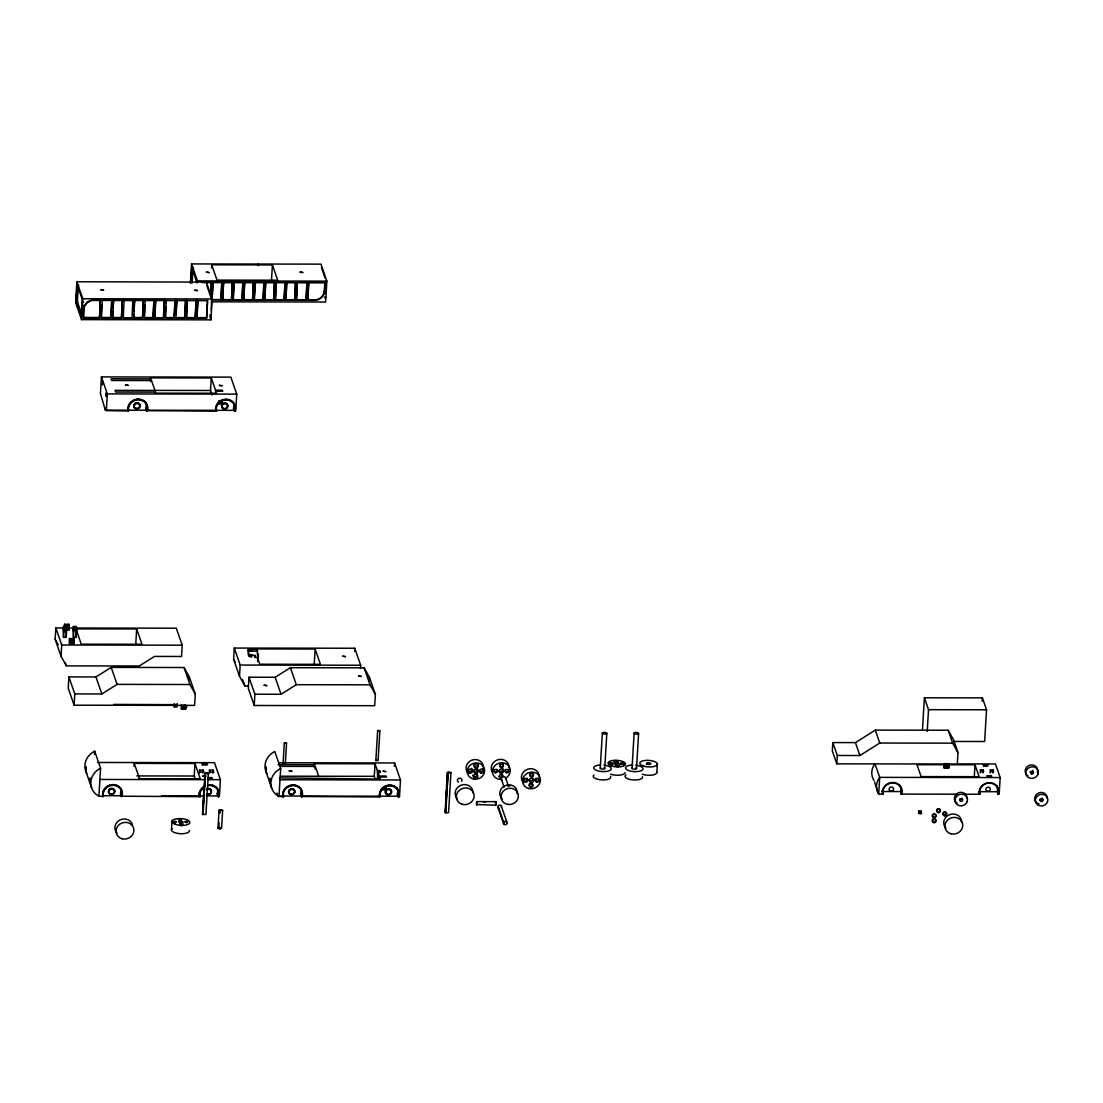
<?xml version="1.0" encoding="UTF-8"?>
<svg xmlns="http://www.w3.org/2000/svg" width="1103" height="1103" viewBox="0 0 1103 1103"><rect width="100%" height="100%" fill="white"/><g stroke="black" fill="none" stroke-linecap="round" stroke-linejoin="round"><path stroke-width="1.5" d="M63.905 629.62C63.712 623.002 62.14 637.244 66.58 629.165C66.083 624.27 65.987 634.487 66.58 629.634M73.556 627.635L73.543 631.206L73.611 627.635L76.355 627.759L76.231 631.206L76.355 627.759M102.482 383.775C101.959 375.172 101.848 391.386 102.593 381.735M174.426 704.197L174.205 705.755L173.916 704.21M177.004 705.396L177.1 704.197M76.135 299.147L76.341 302.663L81.208 316.464L82.229 299.313L77.238 284.932L76.135 299.147L77.472 299.147L78.437 285.139M77.472 299.147L77.637 302.512L82.408 316.271L81.07 316.258M196.996 283.03L191.894 267.091L190.778 283.044M193.039 267.477L192.115 283.044M55.15 639.271L55.826 627.993L176.301 628.2L182.202 645.186L181.54 656.464L154.475 656.423L139.24 665.991L66.401 665.881L61.051 656.257L55.15 639.271L58.211 644.759M210.701 295.37L211.28 282.106L76.893 281.761L75.652 302.636L81.553 319.636L210.963 319.842L213.058 282.106L221.813 282.12L220.945 300.168L221.813 282.12M61.051 656.257L61.713 644.993L55.826 627.993M63.478 626.463L63.533 637.355L66.208 637.355L66.745 628.172L66.166 626.463L63.478 626.463L63.533 637.355M81.553 319.636L82.794 298.761L76.893 281.761M83.276 308.523L83.47 305.379M91.328 300.14A9.555 8.769 -19.1 0 1 92.445 299.933L100.373 299.947L99.504 317.995L83.442 317.967L83.787 308.688A9.555 8.769 -19.1 0 1 88.199 301.477M83.442 317.967L83.787 308.688M66.166 626.463L66.208 637.355M66.097 629.882L69.075 629.882L68.993 624.284L64.539 624.27L64.264 628.862M69.489 638.54L69.572 644.152L74.025 644.166L74.301 639.575L73.942 638.554L69.489 638.54L69.572 644.152M68.896 676.925L68.234 688.203L74.135 705.189L194.611 705.396L195.286 694.118L189.385 677.132L184.036 667.508L111.196 667.398L95.961 676.966L68.896 676.925L74.797 693.925L74.135 705.189M73.405 626.476L73.46 637.369L76.135 637.369L76.672 628.186L76.093 626.49L73.405 626.476L73.46 637.369M73.942 638.554L74.025 644.166M76.093 626.49L76.135 637.369M99.504 317.995L100.373 299.947M101.283 317.995L102.152 299.947L111.789 299.961L110.92 318.009L101.283 317.995L101.876 304.731M233.933 404.181A9.472 8.686 -19.1 0 1 233.946 406.455L233.45 408.275L234.911 411.157L235.752 410.826L236.745 394.116L230.844 377.129L101.435 376.909L100.442 393.606L105.337 410.151L234.746 410.357M105.337 410.151L105.461 408.055L106.343 410.606L128.775 410.992L128.555 410.233A9.472 8.686 -19.1 0 1 137.806 399.824A9.472 8.686 -19.1 0 1 147.182 409.199L146.671 411.019L147.623 409.241A9.927 9.1 -19.1 0 0 137.806 399.396A9.927 9.1 -19.1 0 0 128.113 410.316M110.92 318.009L111.789 299.961M106.343 410.606L107.336 393.909L101.435 376.909M113.099 307.944L113.581 299.975L122.323 299.988L121.454 318.036L112.713 318.009L112.92 311.129M112.713 318.009L113.581 299.975M94.486 754.424L94.679 751.198L100.58 768.198L98.912 796.173L103.489 796.518L103.268 795.773A9.472 8.686 -19.1 0 1 112.506 785.35A9.472 8.686 -19.1 0 1 121.882 794.739L121.385 796.545L122.323 794.767A9.927 9.1 -19.1 0 0 112.506 784.936A9.927 9.1 -19.1 0 0 102.813 795.856M121.454 318.036L122.323 299.988M132.856 300.002L131.988 318.05L123.246 318.036L124.115 299.988L133.036 300.512M133.973 311.17L134.635 300.002L143.39 300.016L142.521 318.064L133.78 318.05L133.794 314.355M133.78 318.05L134.635 300.002M142.521 318.064L143.39 300.016M144.3 318.064L145.169 300.016L153.924 300.03L153.055 318.078L144.3 318.064L144.893 304.8M153.055 318.078L153.924 300.03M150.78 381.569L150.587 377.846L211.28 377.943L215.526 390.186L215.733 393.702L215.885 391.207L222.765 391.207L222.42 390.186L215.526 390.186M154.654 317.581L155.702 300.044L164.444 300.057L163.589 318.105L154.654 317.581L163.589 318.105M154.834 318.091L155.702 300.044M135.71 644.979L136.662 628.972L75.969 628.875L81.277 644.18L141.97 644.276L136.662 628.972M154.792 393.137L154.958 390.421L151.538 380.563L111.596 380.494L111.003 378.798L150.946 378.867M134.056 766.516L134.235 763.386L194.928 763.483L200.236 778.787L139.557 778.69L134.235 763.386M163.409 317.595L164.444 300.057M175.156 300.581L174.109 318.119L165.367 318.105L165.85 306.427M166.043 303.242L166.236 300.057L165.367 318.105M174.109 318.119L174.977 300.071M175.915 314.424L176.77 300.071M176.935 300.581L175.901 318.119L184.642 318.133L185.69 300.595M184.642 318.133L185.511 300.085M196.224 300.609L195.176 318.147L186.435 318.133L187.289 300.085M186.435 318.133L187.469 300.595M190.405 283.195L191.55 263.934L320.959 264.141L326.86 281.141L325.619 302.015L211.542 301.822M195.176 318.147L196.044 300.113M196.886 316.051L197.823 300.113M198.002 300.623L196.968 318.16L206.606 318.174L207.64 300.636L102.331 300.457M177.211 703.852L177.018 706.913L174.343 706.899L174.522 703.838M171.503 829.442L171.999 821.087M181.264 705.038L181.443 709.119L185.897 709.119L186.09 706.058M181.443 709.119L181.94 705.175L182.822 708.484L185.497 707.464L184.353 705.424L182.298 706.196M206.606 318.174L207.461 300.126M211.514 268.015L211.707 264.817L272.4 264.913L277.708 280.203L217.015 280.107L211.707 264.817M185.552 708.098L185.731 705.038M210.618 293.274L211.28 282.106M189.192 680.344L189.385 677.132M211.252 310.301L211.597 299.285L206.799 285.346M212.3 294.859L213.058 282.106M212.134 395.053L210.535 390.476L211.28 377.943M195.245 779.076L194.183 776.016L194.928 763.483M232.347 282.147L231.478 300.195L232.347 282.147L223.592 282.134L222.737 300.181L223.123 290.103M223.316 286.918L223.592 282.134M218.491 403.932L218.642 401.423L222.296 401.423L222.158 403.932L218.491 403.932L218.022 402.567L221.675 402.567L222.158 403.932M199.395 773.189L199.574 770.128L203.145 770.128L203.848 772.169L200.277 772.155L199.574 770.128M202.966 773.189L203.145 770.128M204.455 787.859L204.786 773.162L207.267 772.748L208.357 773.52L205.93 814.441L202.483 814.428L205.31 773.451L203.117 814.317M233.271 296.5L234.126 282.147L242.867 282.161L242.012 300.209L242.867 282.161M202.718 814.593L205.144 773.672L208.357 773.52M233.257 300.195L234.126 282.147M202.883 814.152L203.876 789.183M209.322 773.203L209.501 770.142L213.072 770.142L213.775 772.183L210.204 772.183L209.501 770.142M212.893 773.203L213.072 770.142M244.659 282.161L243.791 300.209L244.659 282.161L253.4 282.175L252.546 300.223L253.4 282.175M97.45 762.476L214.492 762.669L220.393 779.669L219.4 796.366L218.559 796.711L217.098 793.815L217.594 792.009A9.472 8.686 -19.1 0 0 217.581 789.72M219.566 828.656L221.579 828.174L222.627 810.36L221.083 809.699L219.056 810.181L217.994 828.201L219.097 828.794M218.987 822.59L218.932 827.567M219.552 812.98L219.745 809.767M219.787 813.132L219.98 809.919M254.242 298.127L255.193 282.175L263.934 282.189L263.065 300.237L263.934 282.189M254.324 300.223L255.372 282.685L264.113 282.699M248.299 685.942L244.866 685.942L239.516 676.318L233.615 659.332L234.291 648.054L354.766 648.247L360.667 665.247L360.474 668.473M258.212 265.713L258.309 264.044M239.516 676.318L240.178 665.054L234.291 648.054M274.468 282.216L273.599 300.264L274.468 282.216L265.726 282.203L264.858 300.25L265.051 293.357M265.244 290.172L265.726 282.203M257.44 659.911L258.033 661.607L258.405 655.347L257.509 655.347L257.164 649.474L248.244 649.46L248.589 655.334L255.276 655.347L255.151 657.429L257.385 657.429L259.743 664.227L320.435 664.337L315.127 649.033L254.435 648.936M248.589 655.334L248.244 649.46M271.448 280.92L272.4 264.913M248.988 677.228L248.327 688.493L254.228 705.493L374.703 705.699L375.378 694.421L369.477 677.421L364.128 667.811L290.392 667.687L275.171 677.27L248.988 677.228L254.89 694.214L254.228 705.493M285.001 282.23L284.133 300.278L285.001 282.23L276.246 282.216L275.392 300.264L276.164 283.816M257.537 658.339L257.812 653.652L258.405 655.347M295.535 282.244L294.666 300.292L295.535 282.244L286.78 282.23L285.925 300.278L286.022 294.984M286.215 291.799L286.78 282.23M297.314 282.258L296.445 300.292L297.314 282.258L306.951 282.271L306.082 300.319L212.024 299.644L220.765 299.658M306.082 300.319L306.951 282.271M308.261 290.241L308.743 282.271L324.806 282.299L324.461 291.578A9.555 8.769 -19.1 0 1 315.789 300.333L307.875 300.319L308.082 293.426M307.875 300.319L308.743 282.271M283.113 796.821L282.906 796.145A9.927 9.1 -19.1 0 1 292.598 785.239A9.927 9.1 -19.1 0 1 302.415 795.07L301.477 796.849L301.974 795.042A9.472 8.686 -19.1 0 0 292.598 785.653A9.472 8.686 -19.1 0 0 283.361 796.063L283.581 796.821L279.004 796.476L280.672 768.488L274.771 751.501A17.152 15.732 -19.1 0 0 266.926 773.617M283.113 763.124L284.298 743.077L285.553 742.788L286.532 743.298L285.332 763.345L283.181 763.345L284.078 762.807M324.461 291.578L324.806 282.299M324.489 294.032L324.861 287.759M325.909 292.46L326.171 281.113M314.176 665.04L315.127 649.033M314.148 766.819L314.341 763.69L375.02 763.786L377.378 770.583L377.598 778.553L377.971 772.293L380.204 772.293L379.611 770.597L377.378 770.583M314.52 767.426L314.341 763.69M315.113 769.122L315.279 766.406L280.327 766.351M354.573 651.473L354.766 648.247M369.284 680.648L369.477 677.421M375.337 779.38L374.275 776.319L375.02 763.786M375.875 760.436L377.626 730.682L378.894 730.379L379.859 730.903L378.095 760.546L375.944 760.546L376.55 760.022M379.267 776.029L379.473 779.545L379.625 777.05L386.505 777.063L386.16 776.043L379.267 776.029L377.971 772.293M379.487 772.679L379.611 770.597M382.231 789.776L385.898 789.776L385.926 786.935M394.391 766.309L394.584 762.973L279.266 762.78M379.625 796.311A9.927 9.1 -19.1 0 1 389.318 785.391A9.927 9.1 -19.1 0 1 399.148 795.222L398.197 797.014L398.693 795.194A9.472 8.686 -19.1 0 0 389.331 785.819A9.472 8.686 -19.1 0 0 380.08 796.228L379.832 796.973L379.515 795.966A9.927 9.1 -19.1 0 1 389.207 785.06A9.927 9.1 -19.1 0 1 399.024 794.891L398.528 796.669L399.493 796.669L400.486 779.973L394.584 762.973M445.129 812.58L447.377 772.348L449.39 771.879L450.948 772.707L448.576 812.58L446.095 812.994L445.364 811.918M445.364 812.746L448.121 772.803L445.764 812.47M445.529 812.304L446.315 790.686M446.839 790.175L447.487 772.707M600.266 768.074L602.348 732.999M604.72 768.515L606.815 733.44A2.247 0.841 3.4 0 0 603.713 732.406A2.247 0.841 3.4 0 0 603.203 733.826A2.247 0.841 3.4 0 0 606.815 733.44M632.047 768.129L634.128 733.054M636.514 768.57L638.596 733.495A2.247 0.841 3.4 0 0 635.493 732.447A2.247 0.841 3.4 0 0 634.997 733.867A2.247 0.841 3.4 0 0 638.596 733.495M656.85 772.5L657.347 764.145M832.82 742.567L832.324 750.922L836.819 763.841L957.294 764.034L957.969 752.632L953.488 739.727L948.208 730.241L875.299 730.117L855.432 742.609L832.82 742.567L837.315 755.486L836.819 763.841M922.508 729.51L924.383 697.785L982.401 697.882L986.537 709.78L984.648 741.506L953.93 741.464M927.223 731.386L928.519 709.684L924.383 697.785M948.98 763.51L948.704 768.115L944.237 768.102L944.071 764.021M944.237 768.102L944.513 763.51M948.704 768.115L948.539 764.034M974.252 777.312L974.997 764.793L916.993 764.696L921.115 776.595L979.133 776.691L974.997 764.793M982.208 701.218L982.401 697.882M980.264 772.955L980.457 769.894L983.131 769.894L983.724 771.59L981.036 771.59L980.457 769.894M982.952 772.955L983.131 769.894M990.204 772.969L990.384 769.908L993.058 769.908L993.651 771.617L990.977 771.604L990.384 769.908M992.879 772.969L993.058 769.908M957.583 763.91L995.457 763.965L1000.173 777.574L999.18 794.27L997.76 794.27L997.388 789.913A9.472 8.686 -19.1 0 0 996.726 785.446M68.993 624.284L69.075 629.882M138.495 779.063L138.744 778.373L138.937 779.449M484.134 802.322L485.03 802.226M495.344 802.35L495.798 801.647M495.564 802.35L495.73 801.647L495.798 805.218L476.482 804.514L476.661 801.619L495.578 801.647M63.809 627.965C68.221 630.861 70.068 622.974 65.449 625.18M65.656 628.558L68.179 628.558L68.386 625.939M73.35 640.209C69.461 646.785 69.847 634.294 73.694 641.229C71.171 647.654 68.62 636.665 73.694 641.229M182.464 708.209L181.65 706.017L183.801 707.63L185.042 705.175L185.58 707.037M501.176 815.324L501.493 816.151M147.126 411.019L147.499 408.896A9.927 9.1 -19.1 0 0 137.682 399.065A9.927 9.1 -19.1 0 0 127.989 409.971L128.306 410.992M121.84 796.545L122.212 794.422A9.927 9.1 -19.1 0 0 112.396 784.591A9.927 9.1 -19.1 0 0 102.703 795.511L103.02 796.518M234.456 411.157L234.953 409.351A9.472 8.686 -19.1 0 0 225.591 399.962A9.472 8.686 -19.1 0 0 216.34 410.385L216.56 411.129L147.016 410.674M234.911 411.157L235.284 409.048A9.927 9.1 -19.1 0 0 225.467 399.203A9.927 9.1 -19.1 0 0 215.774 410.123L216.091 411.129M218.104 796.711L218.601 794.905A9.472 8.686 -19.1 0 0 208.012 785.653M218.559 796.711L218.932 794.587A9.927 9.1 -19.1 0 0 207.833 784.909M301.932 796.849L302.305 794.725A9.927 9.1 -19.1 0 0 292.488 784.895A9.927 9.1 -19.1 0 0 282.795 795.815L282.988 796.476M957.39 794.201L901.041 794.105L900.655 789.748A9.472 8.686 -19.1 0 0 899.993 785.295M901.041 794.105L901.551 792.299A9.472 8.686 -19.1 0 0 892.175 782.909A9.472 8.686 -19.1 0 0 882.924 793.333L883.145 794.077L878.691 794.063L874.5 781.986M901.496 794.105L901.992 792.326A9.927 9.1 -19.1 0 0 892.175 782.496A9.927 9.1 -19.1 0 0 882.483 793.415L882.676 794.077M997.76 794.27L998.27 792.464A9.472 8.686 -19.1 0 0 988.895 783.075A9.472 8.686 -19.1 0 0 979.643 793.484L979.878 794.243L964.16 794.215M998.215 794.27L998.711 792.492A9.927 9.1 -19.1 0 0 988.895 782.661A9.927 9.1 -19.1 0 0 979.202 793.567L979.395 794.243M65.298 626.945L67.09 625.704L68.744 626.945M63.56 627.745L66.428 627.731M476.717 805.19L476.73 801.605M251.856 654.617L249.278 654.617M222.627 810.54L219.056 810.181M217.994 828.022L219.111 827.347M286.532 743.298L284.298 743.188M379.859 730.903L377.626 730.793M450.948 772.707L447.735 772.872M74.797 693.925L101.862 693.966L117.097 684.384L189.923 684.508L195.286 694.118M254.89 694.214L281.058 694.27L296.293 684.687L370.015 684.811L375.378 694.421M837.315 755.486L859.913 755.527L879.78 743.036L952.689 743.16L957.969 752.632M218.118 827.87L219.097 827.553M501.369 807.217A1.806 1.654 -19.1 0 0 499.769 805.107A1.806 1.654 -19.1 0 0 497.908 807.217L503.699 823.844A1.806 1.654 -19.1 0 0 506.704 823.982A1.806 1.654 -19.1 0 0 505.712 821.377A1.806 1.654 -19.1 0 0 503.547 823.445L503.699 823.844M203.462 813.6L202.483 814.428M180.437 825.609L182.229 825.609M919.406 812.497C915.862 813.325 922.963 814.869 921.529 812.814M191.55 268.787L192.887 268.787M196.761 280.893L326.86 281.141M190.805 281.306L192.143 281.306M201.821 282.602L211.459 282.616M213.237 282.616L221.993 282.63M223.771 282.644L232.512 282.658M234.305 282.658L243.046 282.671M244.838 282.671L253.58 282.685M265.892 282.713L274.647 282.726M276.426 282.726L285.181 282.74M286.959 282.74L295.701 282.754M297.493 282.754L307.13 282.782M308.909 282.782L324.985 282.809M77.389 285.125L78.727 285.125M76.879 286.615L78.216 286.615M324.296 297.162L325.633 297.162L325.137 298.651M82.105 298.734L212.203 298.968L206.302 281.982M222.558 299.671L231.299 299.685M233.091 299.685L241.833 299.699M243.611 299.699L252.366 299.713M254.145 299.713L262.9 299.726M264.679 299.74L273.42 299.754M275.212 299.754L283.954 299.768M285.746 299.768L294.487 299.782M296.28 299.782L305.917 299.809M307.696 299.809L315.61 299.823A9.555 8.769 -19.1 0 0 324.282 291.068M83.966 309.198A9.555 8.769 -19.1 0 1 92.624 300.443L100.538 300.457M82.311 302.25L83.649 302.25M76.341 302.663L77.679 302.663M209.639 314.989L210.976 314.989L210.48 316.478M83.263 317.457L99.325 317.485M101.118 317.485L110.755 317.499M112.534 317.499L121.275 317.526M133.601 317.54L142.342 317.554M144.135 317.554L152.876 317.567M165.188 317.595L173.943 317.609M175.722 317.609L184.463 317.623M186.255 317.623L194.997 317.636M196.789 317.65L206.426 317.664M210.535 390.476L115.015 390.352L115.608 392.048L155.551 392.116L155.895 393.137L216.588 393.233L215.885 391.207M107.336 393.909L236.745 394.116M218.518 401.078L222.296 401.423M233.45 408.275L234.87 408.275M69.351 625.291L64.884 625.277L64.539 624.27M73.736 627.979L76.41 627.979M73.832 629.648L76.507 629.648M63.891 630.075L66.566 630.089M73.818 630.103L76.493 630.103M63.85 630.489L66.538 630.489M73.791 630.502L76.465 630.516M69.847 639.561L74.301 639.575M61.713 644.993L182.202 645.186M248.837 651.156L257.757 651.17M240.178 665.054L360.667 665.247M113.774 704.417L177.087 704.652M174.371 705.051L177.059 705.065M186.945 706.926L184.27 706.926L183.677 705.217M928.519 709.684L986.537 709.78M278.08 764.641L314.686 764.71M943.892 767.081L948.346 767.095M136.869 775.919L194.183 776.016M206.178 776.085L202.525 776.071L205.199 776.76M280.424 776.195L374.275 776.319M1000.173 777.574L879.684 777.367L874.969 763.772A16.38 15.015 -19.1 0 0 873.976 780.469M207.971 777.615L211.983 777.615L212.465 778.98L208.439 778.966M279.349 777.905L380.328 779.09L379.625 777.05M99.904 779.463L204.896 779.642M208.343 779.656L220.393 779.669M279.997 779.766L400.486 779.973M383.61 787.266L386.036 787.28M381.762 788.411L385.416 788.424L385.898 789.776M204.234 788.452L201.794 788.452L202.139 789.472L204.579 789.472M882.042 790.782L882.262 791.527L900.158 791.554M996.878 791.72L978.981 791.692L979.878 794.243M217.098 793.815L218.518 793.815M103.075 795.718L122.006 795.746M161.589 795.815L202.897 795.883M206.344 795.883L218.394 795.911M398.486 796.214L277.997 796.008L276.963 793.029M121.716 796.214L200.208 796.683L199.988 795.925A9.472 8.686 -19.1 0 1 203.531 787.639M301.808 796.504L379.832 796.973M66.538 628.034L65.656 627.814M221.22 827.664L220.476 828.863L218.008 827.995M233.615 659.332L235.146 662.076M948.208 730.241L952.689 743.16M875.299 730.117L879.78 743.036M882.262 791.527L883.145 794.077M855.432 742.609L859.913 755.527M505.739 778.153L508.483 786.094M501.369 779.228L504.112 787.17M321.456 267.519L325.123 278.094M501.41 806.348L507.049 822.59M498.363 807.134L504.126 823.693M364.128 667.811L370.015 684.811M398.61 794.119L399.493 796.669M398.197 797.014L397.19 794.119L397.687 792.312A9.472 8.686 -19.1 0 0 397.025 787.845M191.55 263.934L197.451 280.92M209.887 316.754L210.963 319.842M215.554 408.248L216.56 411.129M290.392 667.687L296.293 684.687M315.279 766.406L318.698 776.264M275.171 677.27L281.058 694.27M254.572 655.734L255.151 657.429M301.477 796.849L300.471 793.953L300.967 792.147A9.472 8.686 -19.1 0 0 300.306 787.694M131.988 318.05L123.246 318.036M242.729 679.751L244.866 685.942M146.671 411.019L145.665 408.124L146.175 406.318A9.472 8.686 -19.1 0 0 145.513 401.85M265.768 771.052L271.669 788.052M184.036 667.508L189.923 684.508M185.139 706.444L185.497 707.464M184.932 706.858L185.29 707.878M184.628 707.202L184.987 708.223M184.242 707.464L184.601 708.484M183.801 707.63L184.16 708.65M183.346 707.685L183.691 708.705M182.877 707.63L183.236 708.65M181.747 705.575L182.092 706.596M182.464 707.464L182.822 708.484M181.692 706.444L182.202 707.864M173.75 705.203L174.343 706.899M200.208 796.683L198.981 793.043M111.196 667.398L117.097 684.384M95.961 676.966L101.862 693.966M67.972 625.18L68.772 627.373M72.922 639.45L73.736 641.656M67.614 624.918L67.972 625.925M68.345 626.794L68.689 627.814M72.577 639.188L72.922 640.209M73.294 641.064L73.653 642.084M68.138 627.193L68.483 628.214M73.088 641.463L73.446 642.484M67.2 624.753L67.545 625.759M72.15 639.023L72.508 640.043M67.835 627.552L68.179 628.558M72.784 641.822L73.143 642.828M66.745 624.698L67.09 625.704M71.695 638.968L72.053 639.988M67.448 627.814L67.793 628.82M72.398 642.084L72.757 643.104M66.277 624.753L66.621 625.759M71.226 639.023L71.585 640.043M67.007 627.979L67.352 628.986M71.957 642.249L72.315 643.27M65.835 624.918L66.18 625.925M70.785 639.188L71.144 640.209M71.488 642.304L71.847 643.325M70.399 639.45L70.757 640.471M70.096 639.795L70.454 640.815M71.033 642.249L71.392 643.27M70.62 642.084L70.964 643.09M69.889 640.195L70.247 641.215M70.261 641.808L70.62 642.828M69.806 640.636L70.358 642.484M121.385 796.545L120.379 793.664L120.875 791.844A9.472 8.686 -19.1 0 0 120.861 789.555M65.325 662.793L66.401 665.881M85.676 770.749L91.577 787.749M199.74 796.683L199.422 795.677A9.927 9.1 -19.1 0 1 203.131 786.977M495.647 801.757L495.73 805.218L495.564 804.542M499.107 808.402A1.806 1.654 -19.1 0 1 498.073 807.617M207.971 778.939A1.806 1.654 -19.1 0 1 210.756 779.283M202.704 764.999A1.806 1.654 -19.1 0 1 205.806 765.013M984.041 766.13A1.806 1.654 -19.1 0 1 986.565 766.13M987.805 777.008A1.806 1.654 -19.1 0 1 990.329 777.008M984.124 765.013A1.806 1.654 -19.1 0 1 985.489 764.848M98.912 796.173A17.152 15.732 -19.1 0 1 90.818 782.165A17.152 15.732 -19.1 0 1 100.58 768.198M457.373 798.793A9.017 8.272 -19.1 0 1 461.068 785.184A9.017 8.272 -19.1 0 1 472.953 792.919M458.434 782.124A2.247 2.068 -19.1 0 1 457.8 779.269A2.247 2.068 -19.1 0 1 460.889 778.511A2.247 2.068 -19.1 0 1 461.537 781.365M523.663 782.937A9.017 8.272 -19.1 0 1 527.358 769.315A9.017 8.272 -19.1 0 1 539.243 777.05M530.019 773.534A1.806 1.654 -19.1 0 1 532.735 773.093A1.806 1.654 -19.1 0 1 532.584 775.657A1.806 1.654 -19.1 0 1 529.923 775.202M537.947 778.153A1.806 1.654 -19.1 0 1 538.554 780.304A1.806 1.654 -19.1 0 1 536.265 781.172A1.806 1.654 -19.1 0 1 535.272 779.159M535.479 778.759A1.806 1.654 -19.1 0 1 536.168 778.153M526.6 778.139A1.806 1.654 -19.1 0 1 527.206 780.29A1.806 1.654 -19.1 0 1 524.918 781.145A1.806 1.654 -19.1 0 1 523.925 779.145M524.435 778.401A1.806 1.654 -19.1 0 1 524.821 778.139M532.225 783.626A1.806 1.654 -19.1 0 1 532.087 785.998A1.806 1.654 -19.1 0 1 529.564 785.984A1.806 1.654 -19.1 0 1 529.702 783.626M533.094 778.208A2.247 2.068 -19.1 0 1 528.916 779.78M206.619 789.941A2.702 2.482 -19.1 0 1 210.232 789.803A2.702 2.482 -19.1 0 1 210.508 793.167A2.702 2.482 -19.1 0 1 206.937 793.884M206.868 788.852A3.157 2.895 -19.1 0 1 211.252 792.147M210.907 792.85A3.157 2.895 -19.1 0 1 206.578 793.912M206.992 789.183A3.157 2.895 -19.1 0 1 211.528 791.733A3.157 2.895 -19.1 0 1 206.688 794.257M502.32 780.497A2.247 2.068 -19.1 0 1 501.575 777.808A2.247 2.068 -19.1 0 1 504.429 776.733A2.247 2.068 -19.1 0 1 505.67 779.242M507.807 785.943A2.247 2.068 -19.1 0 1 510.041 785.943M501.231 797.814A8.796 8.066 -19.1 0 1 506.649 785.115A8.796 8.066 -19.1 0 1 517.114 793.788M502.306 798.999A8.796 8.066 -19.1 0 1 501.465 798.131M492.186 771.866A9.017 8.272 -19.1 0 1 498.335 759.636A9.017 8.272 -19.1 0 1 509.09 767.716M500.845 779.449A9.017 8.272 -19.1 0 1 493.124 768.226A9.017 8.272 -19.1 0 1 507.463 764.71A9.017 8.272 -19.1 0 1 505.367 778.346M502.692 763.855A1.806 1.654 -19.1 0 1 501.948 766.571A1.806 1.654 -19.1 0 1 499.576 765.027M500.362 773.851A1.806 1.654 -19.1 0 1 502.444 774.899A1.806 1.654 -19.1 0 1 501.396 776.981A1.806 1.654 -19.1 0 1 499.135 776.305M508.414 769.425A1.806 1.654 -19.1 0 1 506.718 771.935A1.806 1.654 -19.1 0 1 505.312 769.425M502.747 768.364A2.247 2.068 -19.1 0 1 499.08 770.873M497.067 769.411A1.806 1.654 -19.1 0 1 495.371 771.907A1.806 1.654 -19.1 0 1 493.965 769.398M477.82 763.607A2.247 2.068 -19.1 0 1 473.642 765.179M471.739 768.308A2.247 2.068 -19.1 0 1 470.747 771.162A2.247 2.068 -19.1 0 1 467.755 770.39M477.006 773.534A2.247 2.068 -19.1 0 1 475.751 776.512A2.247 2.068 -19.1 0 1 472.829 775.119M468.237 773.41A8.796 8.066 -19.1 0 1 471.643 760.215A8.796 8.066 -19.1 0 1 483.445 767.274M483.086 768.322A2.247 2.068 -19.1 0 1 482.094 771.176A2.247 2.068 -19.1 0 1 479.102 770.404M477.309 768.322A2.247 2.068 -19.1 0 1 476.331 771.162A2.247 2.068 -19.1 0 1 473.325 770.404M635.7 765.179A8.796 3.281 3.4 0 1 641.656 770.501A8.796 3.281 3.4 0 1 626.987 769.797A8.796 3.281 3.4 0 1 632.695 765.041M642.484 776.719A8.796 3.281 3.4 0 1 632.35 779.862A8.796 3.281 3.4 0 1 625.911 774.844M636.059 767.922A2.247 0.841 3.4 0 1 635.797 769.053A2.247 0.841 3.4 0 1 632.75 768.888A2.247 0.841 3.4 0 1 632.488 767.743M656.781 772.017A8.796 3.281 3.4 0 1 652.287 775.092A8.796 3.281 3.4 0 1 642.401 774.209M603.92 765.124A8.796 3.281 3.4 0 1 609.945 770.404A8.796 3.281 3.4 0 1 595.358 769.839A8.796 3.281 3.4 0 1 600.501 764.999M625.056 772.61A8.796 3.281 3.4 0 1 619.721 775.147A8.796 3.281 3.4 0 1 610.621 774.154M610.538 776.333A8.796 3.281 3.4 0 1 601.218 779.876A8.796 3.281 3.4 0 1 593.938 774.926M603.865 767.702A2.247 0.841 3.4 0 1 604.279 768.901A2.247 0.841 3.4 0 1 601.121 768.888A2.247 0.841 3.4 0 1 600.708 767.688M86.834 773.327A17.152 15.732 -19.1 0 1 94.679 751.198M207.943 785.239A9.927 9.1 -19.1 0 1 219.056 794.932M199.533 796.008A9.927 9.1 -19.1 0 1 203.255 787.321M388.201 794.601A3.157 2.895 -19.1 0 1 385.623 790.437A3.157 2.895 -19.1 0 1 390.876 789.803A3.157 2.895 -19.1 0 1 389.014 794.505M279.004 796.476A17.152 15.732 -19.1 0 1 270.911 782.468A17.152 15.732 -19.1 0 1 280.672 768.488M215.885 410.468A9.927 9.1 -19.1 0 1 225.577 399.548A9.927 9.1 -19.1 0 1 235.394 409.378M136.689 408.606A3.157 2.895 -19.1 0 1 134.097 404.456A3.157 2.895 -19.1 0 1 139.364 403.808A3.157 2.895 -19.1 0 1 137.503 408.51M227.604 406.593A3.157 2.895 -19.1 0 1 222.489 408.069A3.157 2.895 -19.1 0 1 223.468 403.188A3.157 2.895 -19.1 0 1 227.756 405.835M89.191 300.912A9.555 8.769 -19.1 0 1 90.239 300.471M189.344 830.352A9.017 3.364 3.4 0 1 179.251 833.62A9.017 3.364 3.4 0 1 172.109 828.629M947.574 763.814A1.806 1.654 -19.1 0 1 947.436 766.185A1.806 1.654 -19.1 0 1 944.913 766.171A1.806 1.654 -19.1 0 1 945.05 763.814M117.125 833.22A9.017 8.272 -19.1 0 1 119.758 820.08A9.017 8.272 -19.1 0 1 132.539 825.182M937.881 811.96A1.806 1.654 -19.1 0 1 936.943 809.505A1.806 1.654 -19.1 0 1 939.77 809.175A1.806 1.654 -19.1 0 1 939.246 811.794M934.903 816.896A1.806 1.654 -19.1 0 1 932.352 815.875A1.806 1.654 -19.1 0 1 934.2 813.78A1.806 1.654 -19.1 0 1 935.799 815.875M945.988 828.243A9.017 8.272 -19.1 0 1 949.697 814.634A9.017 8.272 -19.1 0 1 961.568 822.369M933.483 821.956A1.806 1.654 -19.1 0 1 932.545 819.501A1.806 1.654 -19.1 0 1 935.372 819.171A1.806 1.654 -19.1 0 1 934.848 821.79M1037.344 772.265A6.315 5.791 -19.1 0 0 1031.746 764.903A6.315 5.791 -19.1 0 0 1025.266 772.252L1025.818 773.658A6.315 5.791 -19.1 0 0 1027.968 775.809M1032.822 770.39A1.461 1.337 -19.1 0 1 1030.105 771.438M1042.059 798.034A1.461 1.337 -19.1 0 1 1041.949 800.392A1.461 1.337 -19.1 0 1 1039.826 799.234M1047.202 798.296A6.315 5.791 -19.1 0 0 1040.487 792.492A6.315 5.791 -19.1 0 0 1034.835 799.785L1035.372 801.192A6.315 5.791 -19.1 0 0 1038.998 803.922M966.876 798.158A6.315 5.791 -19.1 0 0 960.161 792.354A6.315 5.791 -19.1 0 0 954.509 799.647L955.046 801.068A6.315 5.791 -19.1 0 0 957.211 803.205M962.078 798.131A1.461 1.337 -19.1 0 1 959.555 799.11M105.874 394.254C106.329 401.602 106.757 388.201 105.874 394.254M85.593 767.081C85.91 776.857 86.847 764.034 85.593 767.081M265.685 767.385C266.002 777.16 266.94 764.338 265.685 767.385M89.591 778.635C89.95 788.99 90.846 775.119 89.591 778.635M269.683 778.939C270.042 789.293 270.938 775.423 269.683 778.939M879.684 777.367L878.691 794.063A16.38 15.015 -19.1 0 1 879.684 777.367M501.01 815.103L500.955 815.972L501.01 815.103M967.221 801.536L966.518 802.956A6.315 5.791 -19.1 0 1 955.694 802.929L955.157 801.523A6.315 5.791 -19.1 0 1 961.623 794.174A6.315 5.791 -19.1 0 1 967.221 801.536M1037.992 774.141L1037.289 775.547A6.315 5.791 -19.1 0 1 1026.466 775.533L1025.928 774.127A6.315 5.791 -19.1 0 1 1032.394 766.778A6.315 5.791 -19.1 0 1 1037.992 774.141M1047.547 801.674L1046.844 803.081A6.315 5.791 -19.1 0 1 1036.02 803.067L1035.483 801.66A6.315 5.791 -19.1 0 1 1041.949 794.312A6.315 5.791 -19.1 0 1 1047.547 801.674M100.966 289.799L103.558 290.186L100.966 289.799M206.426 272.193L209.005 272.579L206.426 272.193M194.845 290.199L197.423 290.585L194.845 290.199M125.508 384.947L128.1 385.333L125.508 384.947M300.126 272.096L302.705 272.496L300.126 272.096M219.387 385.347L221.965 385.733L219.387 385.347M249.526 650.053L252.104 650.439L249.526 650.053M249.154 656.313L251.732 656.712L249.154 656.313M264.141 685.239L266.733 685.639L264.141 685.239M173.488 821.638C175.708 824.699 178.7 819.984 173.488 821.638M178.521 819.515C180.74 822.59 183.732 817.861 178.521 819.515M179.996 823.776C182.216 826.836 185.207 822.121 179.996 823.776M184.835 821.652C187.055 824.727 190.047 819.998 184.835 821.652M342.854 656.23L345.446 656.616L342.854 656.23M358.585 676.042L361.177 676.429L358.585 676.042M289.248 770.79L291.84 771.176L289.248 770.79M383.127 771.19L385.705 771.576L383.127 771.19M918.537 811.132C920.743 814.207 923.749 809.478 918.537 811.132M207.033 763.345L201.684 763.331L202.152 764.696L207.502 764.696L207.033 763.345M987.612 764.806L983.145 764.806L983.504 765.827L987.957 765.827L987.612 764.806M991.376 775.685L986.923 775.685L987.268 776.691L991.735 776.705L991.376 775.685M987.364 791.292A2.247 2.068 -19.1 0 0 990.26 788.742A2.247 2.068 -19.1 0 0 986.578 787.804A2.247 2.068 -19.1 0 0 987.364 791.292M890.645 791.141A2.247 2.068 -19.1 0 0 893.527 788.59A2.247 2.068 -19.1 0 0 889.859 787.639A2.247 2.068 -19.1 0 0 890.645 791.141M462.419 804.363A9.017 8.272 -19.1 0 0 473.959 794.146A9.017 8.272 -19.1 0 0 459.248 790.382A9.017 8.272 -19.1 0 0 462.419 804.363M531.246 776.829A1.806 1.654 -19.1 0 0 533.562 774.789A1.806 1.654 -19.1 0 0 530.612 774.044A1.806 1.654 -19.1 0 0 531.246 776.829M536.706 782.068A1.806 1.654 -19.1 0 0 539.022 780.028A1.806 1.654 -19.1 0 0 536.072 779.269A1.806 1.654 -19.1 0 0 536.706 782.068M528.709 788.507A9.017 8.272 -19.1 0 0 540.249 778.291A9.017 8.272 -19.1 0 0 525.538 774.527A9.017 8.272 -19.1 0 0 528.709 788.507M530.805 782.454A2.247 2.068 -19.1 0 0 533.687 779.904A2.247 2.068 -19.1 0 0 530.005 778.966A2.247 2.068 -19.1 0 0 530.805 782.454M525.359 782.041A1.806 1.654 -19.1 0 0 527.675 780A1.806 1.654 -19.1 0 0 524.725 779.242A1.806 1.654 -19.1 0 0 525.359 782.041M530.626 787.266A1.806 1.654 -19.1 0 0 532.942 785.226A1.806 1.654 -19.1 0 0 529.991 784.481A1.806 1.654 -19.1 0 0 530.626 787.266M110.838 793.981A2.702 2.482 -19.1 0 0 114.298 790.92A2.702 2.482 -19.1 0 0 109.886 789.789A2.702 2.482 -19.1 0 0 110.838 793.981M110.59 794.05A3.157 2.895 -19.1 0 0 114.629 790.465A3.157 2.895 -19.1 0 0 109.473 789.155A3.157 2.895 -19.1 0 0 110.59 794.05M110.7 794.381A3.157 2.895 -19.1 0 0 114.74 790.81A3.157 2.895 -19.1 0 0 109.597 789.486A3.157 2.895 -19.1 0 0 110.7 794.381M507.656 804.377A8.796 8.066 -19.1 0 0 518.038 793.636A8.796 8.066 -19.1 0 0 503.368 791.099A8.796 8.066 -19.1 0 0 507.656 804.377M500.638 773.12A2.247 2.068 -19.1 0 0 503.533 770.57A2.247 2.068 -19.1 0 0 499.852 769.618A2.247 2.068 -19.1 0 0 500.638 773.12M500.472 777.932A1.806 1.654 -19.1 0 0 502.775 775.892A1.806 1.654 -19.1 0 0 499.838 775.133A1.806 1.654 -19.1 0 0 500.472 777.932M501.093 767.495A1.806 1.654 -19.1 0 0 503.395 765.454A1.806 1.654 -19.1 0 0 500.459 764.696A1.806 1.654 -19.1 0 0 501.093 767.495M506.553 772.72A1.806 1.654 -19.1 0 0 508.855 770.68A1.806 1.654 -19.1 0 0 505.919 769.922A1.806 1.654 -19.1 0 0 506.553 772.72M495.206 772.707A1.806 1.654 -19.1 0 0 497.508 770.666A1.806 1.654 -19.1 0 0 494.571 769.908A1.806 1.654 -19.1 0 0 495.206 772.707M475.517 767.853A2.247 2.068 -19.1 0 0 478.412 765.303A2.247 2.068 -19.1 0 0 474.731 764.365A2.247 2.068 -19.1 0 0 475.517 767.853M469.63 773.065A2.247 2.068 -19.1 0 0 472.525 770.514A2.247 2.068 -19.1 0 0 468.844 769.577A2.247 2.068 -19.1 0 0 469.63 773.065M474.897 778.291A2.247 2.068 -19.1 0 0 477.792 775.74A2.247 2.068 -19.1 0 0 474.111 774.802A2.247 2.068 -19.1 0 0 474.897 778.291M475.214 773.079A2.247 2.068 -19.1 0 0 478.095 770.528A2.247 2.068 -19.1 0 0 474.414 769.577A2.247 2.068 -19.1 0 0 475.214 773.079M480.977 773.079A2.247 2.068 -19.1 0 0 483.872 770.528A2.247 2.068 -19.1 0 0 480.191 769.591A2.247 2.068 -19.1 0 0 480.977 773.079M473.876 779.063A8.796 8.066 -19.1 0 0 484.272 768.322A8.796 8.066 -19.1 0 0 469.588 765.785A8.796 8.066 -19.1 0 0 473.876 779.063M643.697 766.13A8.796 3.281 3.4 0 0 657.333 764.31A8.796 3.281 3.4 0 0 644.69 760.505A8.796 3.281 3.4 0 0 643.697 766.13M647.199 764.241A2.247 0.841 3.4 0 0 650.811 763.869A2.247 0.841 3.4 0 0 647.709 762.821A2.247 0.841 3.4 0 0 647.199 764.241M611.917 766.075A8.796 3.281 3.4 0 0 625.553 764.255A8.796 3.281 3.4 0 0 612.91 760.45A8.796 3.281 3.4 0 0 611.917 766.075M615.419 764.186A2.247 0.841 3.4 0 0 619.017 763.814A2.247 0.841 3.4 0 0 615.929 762.766A2.247 0.841 3.4 0 0 615.419 764.186M621.196 764.2A2.247 0.841 3.4 0 0 624.794 763.827A2.247 0.841 3.4 0 0 621.692 762.78A2.247 0.841 3.4 0 0 621.196 764.2M614.688 762.063A2.247 0.841 3.4 0 0 618.287 761.69A2.247 0.841 3.4 0 0 615.198 760.643A2.247 0.841 3.4 0 0 614.688 762.063M609.849 764.186A2.247 0.841 3.4 0 0 613.447 763.814A2.247 0.841 3.4 0 0 610.345 762.766A2.247 0.841 3.4 0 0 609.849 764.186M616.163 766.323A2.247 0.841 3.4 0 0 619.762 765.937A2.247 0.841 3.4 0 0 616.674 764.903A2.247 0.841 3.4 0 0 616.163 766.323M290.682 794.339A3.157 2.895 -19.1 0 0 294.722 790.768A3.157 2.895 -19.1 0 0 289.565 789.445A3.157 2.895 -19.1 0 0 290.682 794.339M290.93 794.284A2.702 2.482 -19.1 0 0 294.391 791.223A2.702 2.482 -19.1 0 0 289.979 790.093A2.702 2.482 -19.1 0 0 290.93 794.284M387.663 794.436A2.702 2.482 -19.1 0 0 391.124 791.375A2.702 2.482 -19.1 0 0 386.712 790.244A2.702 2.482 -19.1 0 0 387.663 794.436M387.525 794.849A3.157 2.895 -19.1 0 0 391.551 791.265A3.157 2.895 -19.1 0 0 386.408 789.955A3.157 2.895 -19.1 0 0 387.525 794.849M290.792 794.684A3.157 2.895 -19.1 0 0 294.832 791.113A3.157 2.895 -19.1 0 0 289.689 789.789A3.157 2.895 -19.1 0 0 290.792 794.684M136.138 408.455A2.702 2.482 -19.1 0 0 139.598 405.38A2.702 2.482 -19.1 0 0 135.186 404.249A2.702 2.482 -19.1 0 0 136.138 408.455M223.923 408.593A2.702 2.482 -19.1 0 0 227.383 405.532A2.702 2.482 -19.1 0 0 222.971 404.401A2.702 2.482 -19.1 0 0 223.923 408.593M223.771 408.992A3.157 2.895 -19.1 0 0 227.811 405.421A3.157 2.895 -19.1 0 0 222.668 404.112A3.157 2.895 -19.1 0 0 223.771 408.992M136 408.855A3.157 2.895 -19.1 0 0 140.04 405.284A3.157 2.895 -19.1 0 0 134.883 403.96A3.157 2.895 -19.1 0 0 136 408.855M175.446 824.382A9.017 3.364 3.4 0 0 189.854 822.879A9.017 3.364 3.4 0 0 177.473 818.702A9.017 3.364 3.4 0 0 175.446 824.382M179.555 822.59A2.247 0.841 3.4 0 0 183.153 822.218A2.247 0.841 3.4 0 0 180.065 821.17A2.247 0.841 3.4 0 0 179.555 822.59M946.043 767.633A1.806 1.654 -19.1 0 0 948.346 765.592A1.806 1.654 -19.1 0 0 945.409 764.834A1.806 1.654 -19.1 0 0 946.043 767.633M122.171 838.79A9.017 8.272 -19.1 0 0 133.711 828.574A9.017 8.272 -19.1 0 0 119 824.81A9.017 8.272 -19.1 0 0 122.171 838.79M938.115 812.635A1.806 1.654 -19.1 0 0 940.418 810.595A1.806 1.654 -19.1 0 0 937.481 809.85A1.806 1.654 -19.1 0 0 938.115 812.635M933.772 817.737A1.806 1.654 -19.1 0 0 936.089 815.696A1.806 1.654 -19.1 0 0 933.138 814.938A1.806 1.654 -19.1 0 0 933.772 817.737M951.034 833.813A9.017 8.272 -19.1 0 0 962.574 823.596A9.017 8.272 -19.1 0 0 947.863 819.832A9.017 8.272 -19.1 0 0 951.034 833.813M933.717 822.631A1.806 1.654 -19.1 0 0 936.033 820.591A1.806 1.654 -19.1 0 0 933.083 819.846A1.806 1.654 -19.1 0 0 933.717 822.631M944.389 815.751A1.806 1.654 -19.1 0 0 946.691 813.711A1.806 1.654 -19.1 0 0 943.754 812.966A1.806 1.654 -19.1 0 0 944.389 815.751M944.154 815.076A1.806 1.654 -19.1 0 0 946.457 813.035A1.806 1.654 -19.1 0 0 943.52 812.277A1.806 1.654 -19.1 0 0 944.154 815.076M1031.608 773.934A1.461 1.337 -19.1 0 0 1033.47 772.252A1.461 1.337 -19.1 0 0 1031.071 771.673A1.461 1.337 -19.1 0 0 1031.608 773.934M1041.163 801.467A1.461 1.337 -19.1 0 0 1043.024 799.785A1.461 1.337 -19.1 0 0 1040.625 799.206A1.461 1.337 -19.1 0 0 1041.163 801.467M960.837 801.33A1.461 1.337 -19.1 0 0 962.698 799.661A1.461 1.337 -19.1 0 0 960.299 799.068A1.461 1.337 -19.1 0 0 960.837 801.33"/></g></svg>
